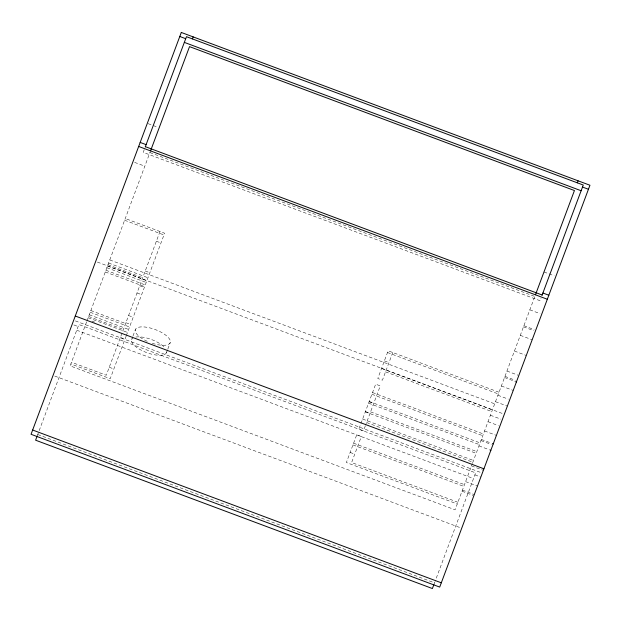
<?xml version="1.0" encoding="UTF-8"?>
<svg xmlns="http://www.w3.org/2000/svg" width="621" height="621" viewBox="0 0 621 621"><rect width="100%" height="100%" fill="white"/><g stroke="black" fill="none" stroke-linecap="round" stroke-linejoin="round"><path stroke-width="0.47" stroke-dasharray="3.1 2.33" d="M37.291 435.686L78.859 324.519L475.647 472.868L435.088 581.334M144.235 149.661L143.226 152.362L540.014 300.711L541.023 298.01M86.614 321.864L70.157 365.878L455.077 509.794L472.379 463.499M86.956 320.972L150.158 151.92M160.001 231.509L106.261 375.247L71.516 362.26M126.187 335.992L110.22 378.694L70.872 363.984M126.311 335.658L164.612 233.232L125.256 218.514M131.66 339.547L132.677 336.83M133.01 335.922L135.386 329.572M166.513 352.581L167.53 349.856M167.864 348.955L170.239 342.606M365.342 425.851L363.464 430.873L358.853 429.15L375.666 384.174L380.277 385.897L365.653 425.02M392.759 352.518L382.404 380.215L377.793 378.492L388.148 350.795L499.02 392.247M472.651 462.785L535.069 295.829M434.079 584.043L434.754 582.234M148.155 123.657L157.486 127.142M543.988 271.967L554.165 275.778M149.917 152.564L534.828 296.481M529.837 309.832L540.014 313.636M134.641 162.391L144.817 166.195M523.891 325.722L534.184 329.572M523.472 326.84L533.866 330.729M520.297 335.332L532.174 339.772M514.429 351.044L526.298 355.484M124.611 220.245L163.967 234.955M506.946 371.048L518.077 375.216M156.36 241.235L160.971 242.958M504.951 376.38L515.244 380.231M504.531 377.498L514.925 381.387M501.357 385.99L513.233 390.43M387.504 352.518L498.376 393.978M497.902 395.243L508.288 399.124M495.488 401.702L507.357 406.142M145.229 271.004L149.84 272.728M384.376 360.886L388.987 362.61M109.77 259.935L494.681 403.844M108.613 263.032L147.969 277.75M107.969 264.763L142.706 277.75M97.373 262.078L502.637 413.594M381.566 368.4L492.437 409.852M107.495 266.021L146.851 280.731M385.532 371.847L491.793 411.583M106.851 267.744L146.207 282.462M105.919 270.236L145.275 284.946M490.427 415.247L500.813 419.128M105.275 271.959L144.631 286.677M139.717 285.753L144.328 287.476M488.005 421.713L498.391 425.595M137.024 292.957L141.635 294.68M484.551 430.958L496.42 435.399M372.538 392.542L483.417 433.994M371.894 394.265L482.765 435.717M481.376 439.451L491.025 443.052M480.957 440.568L491.25 444.411M369.208 401.453L480.08 442.905M369.084 401.779L373.695 403.503M368.564 403.176L479.435 444.636M478.962 445.901L489.348 449.783M128.586 315.522L133.197 317.246M370.566 411.87L476.835 451.599M365.435 411.544L370.046 413.268M365.311 411.87L476.183 453.322M125.892 322.726L130.503 324.449M90.852 310.539L125.597 323.525M90.208 312.27L129.556 326.98M89.277 314.754L128.625 329.464M88.632 316.477L123.369 329.472M362.625 419.059L473.497 460.51M88.159 317.735L127.515 332.452M366.592 422.513L472.853 462.241M91.97 321.127L94.64 322.128M471.486 465.905L483.355 470.345M120.381 337.475L124.992 339.198M75.374 320.917L481.485 472.76M73.868 324.946L78.106 326.537M474.894 474.886L480.825 477.107M76.725 330.217L473.512 478.574M465.61 481.617L477.479 486.057M353.597 443.2L464.477 484.652M352.953 444.923L463.825 486.375M462.435 490.109L474.304 494.549M462.016 491.227L473.101 495.364M350.143 452.437L354.754 454.161M109.249 367.244L113.86 368.967M457.894 502.257L351.626 462.529L361.337 436.555L356.726 434.832L346.371 462.529L457.242 503.98M54.749 376.078L460.014 527.602M37.741 434.498L434.529 582.847M166.661 351.967A18.607 6.971 20.5 0 1 145.834 352.286A18.607 6.971 20.5 0 1 132.389 338.468M135.836 337.04A18.607 6.971 20.5 0 1 165.007 347.946M147.239 341.325A18.607 6.971 20.5 0 1 140.362 326.957A18.607 6.971 20.5 0 1 169.494 339.004A18.607 6.971 20.5 0 1 150.375 342.621"/><path stroke-width="0.93" d="M37.128 436.121L35.607 440.196L432.395 588.545L433.916 584.477M145.244 146.952L186.471 36.686L583.259 185.042L542.032 295.309M150.538 150.895L189.529 46.622L574.441 190.531L535.449 294.812M192.409 38.906L193.162 36.895M577.32 182.822L578.073 180.804M179.787 36.484L185.718 38.704M582.506 187.053L588.444 189.273M184.344 42.383L581.132 190.74M140.175 142.426L146.106 144.646M542.894 293.003L548.832 295.223M145.353 146.665L542.141 295.014M138.669 146.455L547.326 299.252M515.663 381.667L516.408 381.938M492.507 443.611L493.245 443.883M490.093 450.062L490.838 450.334M75.273 316.011L483.93 468.801M32.649 430.019L441.306 582.808M181.293 32.455L31.05 434.289L439.707 587.086L589.95 185.244L181.293 32.455"/></g></svg>
